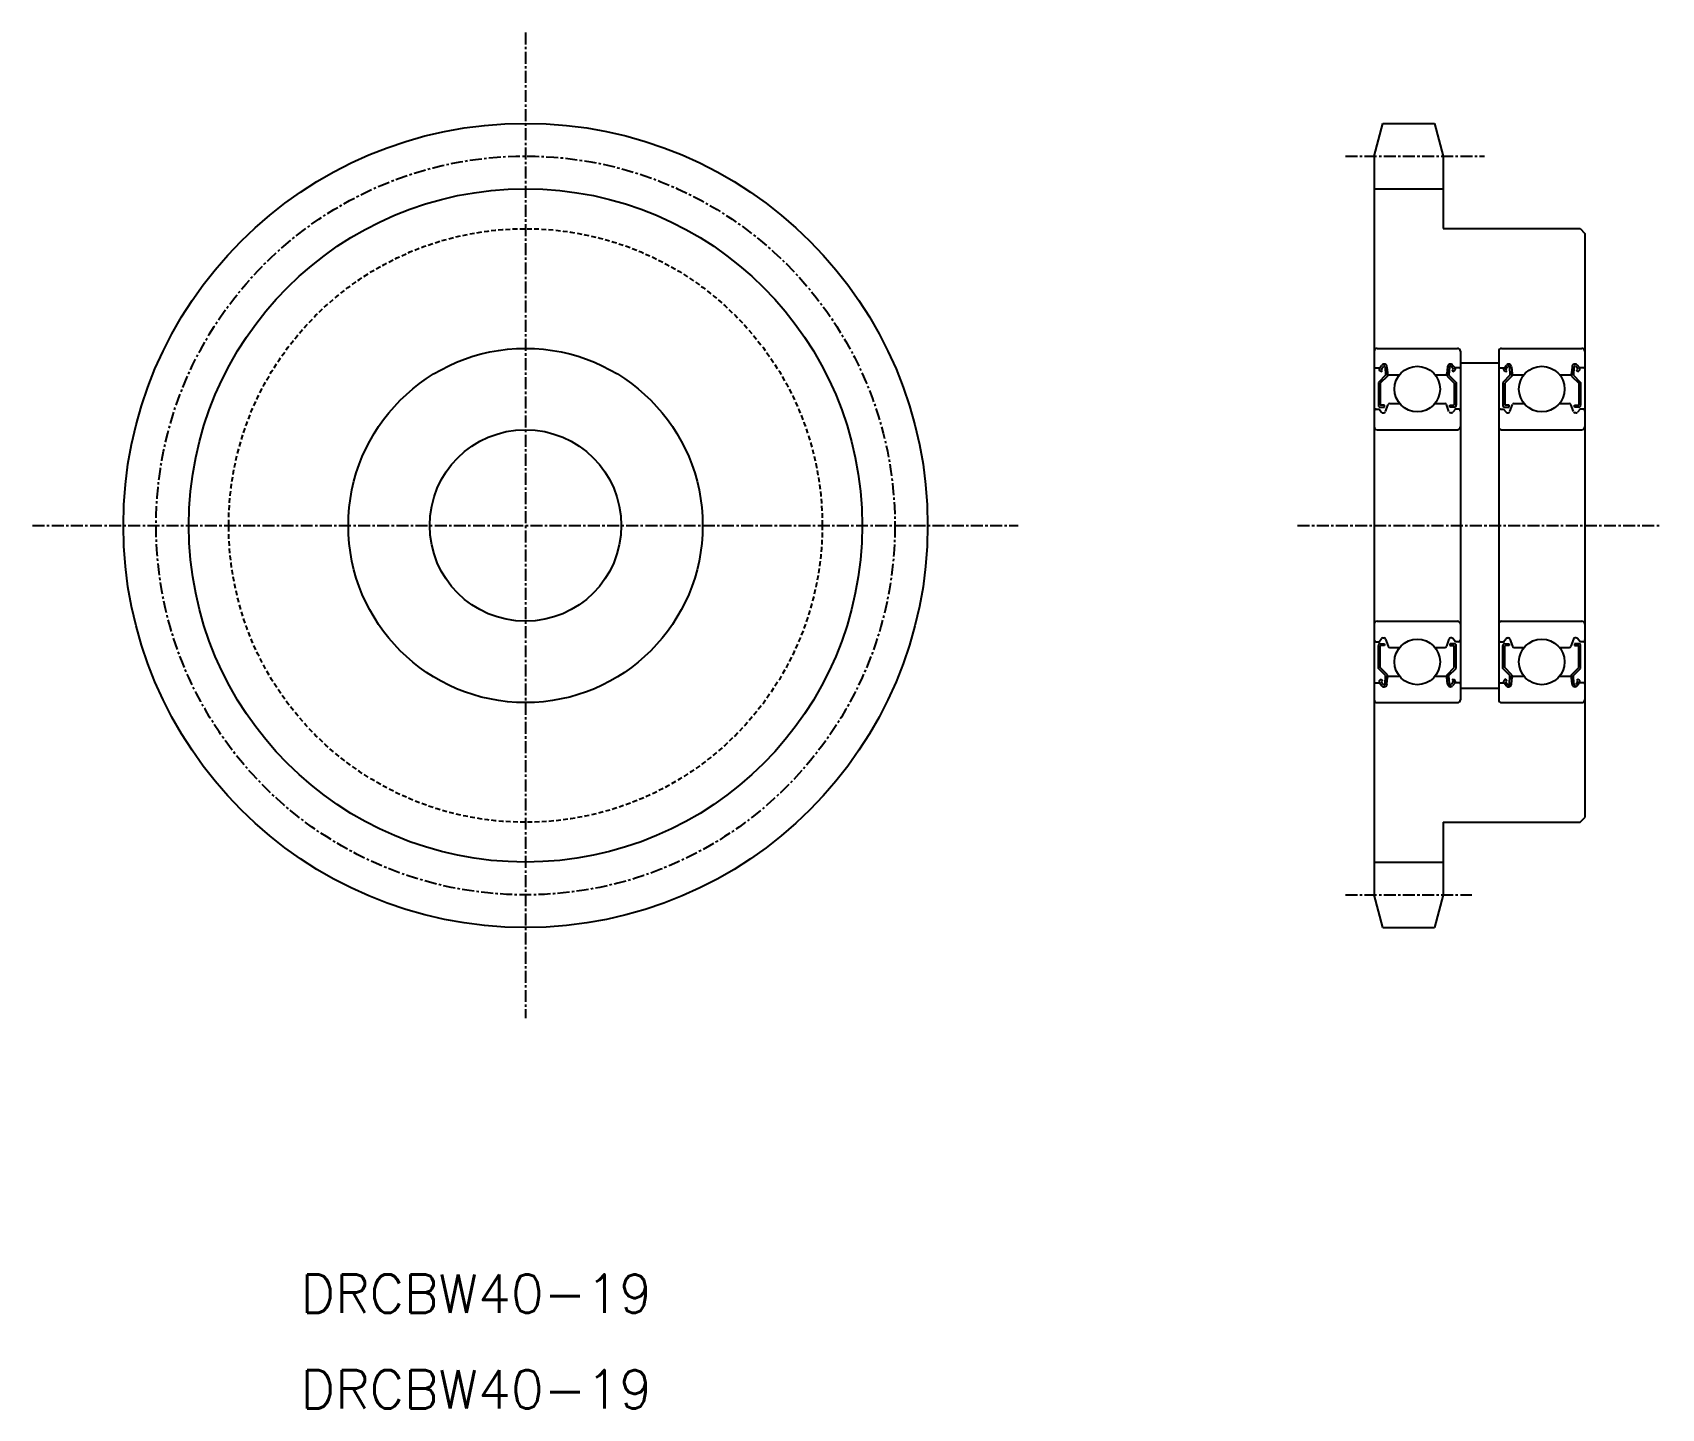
# Model space of a CAD drawing. Extents: x 0 to 170, y 0 to 144.
import ezdxf

# ---------------------------------------------------------------- set-up
doc = ezdxf.new("R2010")
doc.units = 0
doc.linetypes.add('CENTER', pattern=[2, 1.25, -0.25, 0.25, -0.25])
doc.linetypes.add('DASHED', pattern=[0.75, 0.5, -0.25])
doc.layers.get('0').update_dxf_attribs({"linetype": 'CONTINUOUS'})
doc.layers.add('CENTER', color=1, linetype='CENTER')
doc.styles.get("Standard").update_dxf_attribs({"font": 'txt', "bigfont": 'BIGFONT'})

msp = doc.modelspace()

# ---------------------------------------------------------------- linework, layer by layer
at = {"color": 7, "linetype": 'CONTINUOUS'}
for p, q in [((140.12, 130.8), (141.03, 134.22)), ((141.03, 134.22), (146.4, 134.22)), ((146.4, 134.22), (147.32, 130.8)), ((140.12, 130.8), (140.12, 53.64)), ((147.32, 130.8), (147.32, 123.22)), ((140.12, 127.38), (147.32, 127.38)), ((147.32, 123.22), (161.62, 123.22)), ((161.62, 123.22), (162.12, 122.72)), ((162.12, 122.72), (162.12, 61.72)), ((140.42, 110.72), (148.82, 110.72)), ((153.42, 110.72), (161.82, 110.72)), ((140.12, 110.42), (140.12, 74.02)), ((140.68, 108.67), (140.93, 108.97)), ((148.56, 108.67), (148.31, 108.97)), ((149.12, 110.42), (149.12, 74.02)), ((149.12, 109.22), (153.12, 109.22)), ((153.12, 110.42), (153.12, 74.02)), ((153.68, 108.67), (153.93, 108.97)), ((161.56, 108.67), (161.31, 108.97)), ((162.12, 110.42), (162.12, 74.02)), ((140.22, 108.67), (140.68, 108.67)), ((141.3, 107.91), (140.55, 107.16)), ((140.85, 108.26), (140.7, 108.39)), ((141.5, 107.82), (140.75, 107.07)), ((140.83, 108.55), (141.08, 108.84)), ((140.98, 108.42), (140.83, 108.55)), ((140.85, 108.26), (140.98, 108.42)), ((141.26, 108.78), (141.3, 107.91)), ((141.45, 108.8), (141.52, 108.07)), ((141.5, 108.29), (141.5, 107.82)), ((141.62, 107.97), (142.77, 107.97)), ((146.47, 107.97), (147.61, 107.97)), ((147.78, 108.8), (147.71, 108.07)), ((147.73, 108.29), (147.73, 107.82)), ((147.73, 107.82), (148.48, 107.07)), ((147.98, 108.78), (147.93, 107.91)), ((147.93, 107.91), (148.68, 107.16)), ((148.4, 108.55), (148.16, 108.84)), ((148.25, 108.42), (148.4, 108.55)), ((148.38, 108.26), (148.25, 108.42)), ((148.38, 108.26), (148.53, 108.39)), ((149.02, 108.67), (148.56, 108.67)), ((153.22, 108.67), (153.68, 108.67)), ((154.3, 107.91), (153.55, 107.16)), ((153.85, 108.26), (153.7, 108.39)), ((154.5, 107.82), (153.75, 107.07)), ((153.83, 108.55), (154.08, 108.84)), ((153.98, 108.42), (153.83, 108.55)), ((153.85, 108.26), (153.98, 108.42)), ((154.26, 108.78), (154.3, 107.91)), ((154.45, 108.8), (154.52, 108.07)), ((154.5, 108.29), (154.5, 107.82)), ((154.62, 107.97), (155.77, 107.97)), ((159.47, 107.97), (160.61, 107.97)), ((160.78, 108.8), (160.71, 108.07)), ((160.73, 108.29), (160.73, 107.82)), ((160.73, 107.82), (161.48, 107.07)), ((160.98, 108.78), (160.93, 107.91)), ((160.93, 107.91), (161.68, 107.16)), ((161.4, 108.55), (161.16, 108.84)), ((161.25, 108.42), (161.4, 108.55)), ((161.38, 108.26), (161.25, 108.42)), ((161.38, 108.26), (161.53, 108.39)), ((162.02, 108.67), (161.56, 108.67)), ((140.55, 107.16), (140.55, 104.77)), ((140.75, 107.07), (140.75, 104.77)), ((148.48, 107.07), (148.48, 104.77)), ((148.68, 107.16), (148.68, 104.77)), ((153.55, 107.16), (153.55, 104.77)), ((153.75, 107.07), (153.75, 104.77)), ((161.48, 107.07), (161.48, 104.77)), ((161.68, 107.16), (161.68, 104.77)), ((140.32, 104.37), (140.62, 104.37)), ((140.62, 104.37), (140.89, 104.05)), ((141.2, 104.77), (140.75, 104.77)), ((140.75, 104.57), (141.2, 104.57)), ((141.04, 103.97), (141.11, 103.97)), ((141.2, 104.57), (141.2, 104.77)), ((141.3, 104.11), (141.57, 104.84)), ((141.75, 104.97), (142.77, 104.97)), ((146.47, 104.97), (147.48, 104.97)), ((147.93, 104.11), (147.67, 104.84)), ((148.03, 104.77), (148.48, 104.77)), ((148.03, 104.57), (148.03, 104.77)), ((148.48, 104.57), (148.03, 104.57)), ((148.19, 103.97), (148.12, 103.97)), ((148.62, 104.37), (148.34, 104.05)), ((148.92, 104.37), (148.62, 104.37)), ((153.32, 104.37), (153.62, 104.37)), ((153.62, 104.37), (153.89, 104.05)), ((154.2, 104.77), (153.75, 104.77)), ((153.75, 104.57), (154.2, 104.57)), ((154.04, 103.97), (154.11, 103.97)), ((154.2, 104.57), (154.2, 104.77)), ((154.3, 104.11), (154.57, 104.84)), ((154.75, 104.97), (155.77, 104.97)), ((159.47, 104.97), (160.48, 104.97)), ((160.93, 104.11), (160.67, 104.84)), ((161.03, 104.77), (161.48, 104.77)), ((161.03, 104.57), (161.03, 104.77)), ((161.48, 104.57), (161.03, 104.57)), ((161.19, 103.97), (161.12, 103.97)), ((161.62, 104.37), (161.34, 104.05)), ((161.92, 104.37), (161.62, 104.37)), ((140.42, 102.22), (148.82, 102.22)), ((153.42, 102.22), (161.82, 102.22)), ((140.42, 82.22), (148.82, 82.22)), ((153.42, 82.22), (161.82, 82.22)), ((140.32, 80.07), (140.62, 80.07)), ((140.62, 80.07), (140.89, 80.4)), ((141.04, 80.47), (141.11, 80.47)), ((141.3, 80.34), (141.57, 79.61)), ((147.93, 80.34), (147.67, 79.61)), ((148.19, 80.47), (148.12, 80.47)), ((148.62, 80.07), (148.34, 80.4)), ((148.92, 80.07), (148.62, 80.07)), ((153.32, 80.07), (153.62, 80.07)), ((153.62, 80.07), (153.89, 80.4)), ((154.04, 80.47), (154.11, 80.47)), ((154.3, 80.34), (154.57, 79.61)), ((160.93, 80.34), (160.67, 79.61)), ((161.19, 80.47), (161.12, 80.47)), ((161.62, 80.07), (161.34, 80.4)), ((161.92, 80.07), (161.62, 80.07)), ((140.55, 77.29), (140.55, 79.67)), ((140.75, 79.87), (141.2, 79.87)), ((140.75, 77.37), (140.75, 79.67)), ((141.2, 79.67), (140.75, 79.67)), ((141.2, 79.87), (141.2, 79.67)), ((141.75, 79.47), (142.77, 79.47)), ((142.01, 79.47), (142.01, 79.47)), ((142.26, 79.47), (142.26, 79.47)), ((146.47, 79.47), (147.48, 79.47)), ((148.48, 79.87), (148.03, 79.87)), ((148.03, 79.87), (148.03, 79.67)), ((148.03, 79.67), (148.48, 79.67)), ((148.48, 77.37), (148.48, 79.67)), ((148.68, 77.29), (148.68, 79.67)), ((153.55, 77.29), (153.55, 79.67)), ((153.75, 79.87), (154.2, 79.87)), ((153.75, 77.37), (153.75, 79.67)), ((154.2, 79.67), (153.75, 79.67)), ((154.2, 79.87), (154.2, 79.67)), ((154.75, 79.47), (155.77, 79.47)), ((155.01, 79.47), (155.01, 79.47)), ((155.26, 79.47), (155.26, 79.47)), ((159.47, 79.47), (160.48, 79.47)), ((161.48, 79.87), (161.03, 79.87)), ((161.03, 79.87), (161.03, 79.67)), ((161.03, 79.67), (161.48, 79.67)), ((161.48, 77.37), (161.48, 79.67)), ((161.68, 77.29), (161.68, 79.67)), ((141.3, 76.54), (140.55, 77.29)), ((141.5, 76.62), (140.75, 77.37)), ((141.5, 76.15), (141.5, 76.62)), ((147.73, 76.62), (148.48, 77.37)), ((147.73, 76.15), (147.73, 76.62)), ((147.93, 76.54), (148.68, 77.29)), ((154.3, 76.54), (153.55, 77.29)), ((154.5, 76.62), (153.75, 77.37)), ((154.5, 76.15), (154.5, 76.62)), ((160.73, 76.62), (161.48, 77.37)), ((160.73, 76.15), (160.73, 76.62)), ((160.93, 76.54), (161.68, 77.29)), ((140.22, 75.77), (140.68, 75.77)), ((140.68, 75.77), (140.93, 75.48)), ((140.85, 76.18), (140.7, 76.06)), ((140.98, 76.03), (140.83, 75.9)), ((140.83, 75.9), (141.08, 75.6)), ((140.85, 76.18), (140.98, 76.03)), ((141.26, 75.66), (141.3, 76.54)), ((141.45, 75.64), (141.52, 76.38)), ((141.62, 76.47), (142.77, 76.47)), ((146.47, 76.47), (147.61, 76.47)), ((147.78, 75.65), (147.71, 76.38)), ((147.98, 75.67), (147.93, 76.54)), ((148.4, 75.9), (148.16, 75.61)), ((148.38, 76.18), (148.25, 76.03)), ((148.25, 76.03), (148.4, 75.9)), ((148.56, 75.77), (148.31, 75.48)), ((148.38, 76.18), (148.53, 76.06)), ((149.02, 75.77), (148.56, 75.77)), ((149.12, 75.22), (153.12, 75.22)), ((153.22, 75.77), (153.68, 75.77)), ((153.68, 75.77), (153.93, 75.48)), ((153.85, 76.18), (153.7, 76.06)), ((153.98, 76.03), (153.83, 75.9)), ((153.83, 75.9), (154.08, 75.6)), ((153.85, 76.18), (153.98, 76.03)), ((154.26, 75.66), (154.3, 76.54)), ((154.45, 75.64), (154.52, 76.38)), ((154.62, 76.47), (155.77, 76.47)), ((159.47, 76.47), (160.61, 76.47)), ((160.78, 75.65), (160.71, 76.38)), ((160.98, 75.67), (160.93, 76.54)), ((161.4, 75.9), (161.16, 75.61)), ((161.38, 76.18), (161.25, 76.03)), ((161.25, 76.03), (161.4, 75.9)), ((161.56, 75.77), (161.31, 75.48)), ((161.38, 76.18), (161.53, 76.06)), ((162.02, 75.77), (161.56, 75.77)), ((140.42, 73.72), (148.82, 73.72)), ((153.42, 73.72), (161.82, 73.72)), ((161.62, 61.22), (162.12, 61.72)), ((147.32, 61.22), (147.32, 53.64)), ((147.32, 61.22), (161.62, 61.22)), ((140.12, 57.06), (147.32, 57.06)), ((141.03, 50.22), (140.12, 53.64)), ((147.32, 53.64), (146.4, 50.22)), ((141.03, 50.22), (146.4, 50.22))]:
    msp.add_line(p, q, dxfattribs=at)
for centre, radius in [((51.48, 92.22), 42), ((51.48, 92.22), 18.5), ((144.62, 106.47), 2.38), ((157.62, 106.47), 2.38), ((51.48, 92.22), 10), ((144.62, 77.97), 2.38), ((157.62, 77.97), 2.38)]:
    msp.add_circle(centre, radius, dxfattribs=at)
at = {"color": 3, "linetype": 'CONTINUOUS'}
msp.add_circle((51.48, 92.22), 35.16, dxfattribs=at)
at = {"color": 3, "linetype": 'DASHED'}
msp.add_circle((51.48, 92.22), 31, dxfattribs=at)
at = {"color": 7, "linetype": 'CONTINUOUS'}
for centre, radius, start, end in [((140.42, 110.42), 0.3, 90, 180), ((148.82, 110.42), 0.3, 0, 90), ((153.42, 110.42), 0.3, 90, 180), ((161.82, 110.42), 0.3, 0, 90), ((141.16, 108.78), 0.3, 4.9967, 140.001), ((141.16, 108.78), 0.1, 2.8199, 140.0012), ((148.08, 108.77), 0.303, 40.0459, 175.0792), ((148.08, 108.77), 0.103, 39.874, 175.0048), ((154.16, 108.78), 0.3, 4.9967, 140.001), ((154.16, 108.78), 0.1, 2.8199, 140.0012), ((161.08, 108.77), 0.303, 40.0459, 175.0792), ((161.08, 108.77), 0.103, 39.874, 175.0048), ((140.22, 108.77), 0.1, 180, 270), ((140.83, 108.55), 0.2, 140.001, 230.0801), ((141.62, 108.07), 0.1, 184.9967, 269.9995), ((147.61, 108.07), 0.1, 269.9995, 354.8557), ((148.4, 108.55), 0.2, 309.9138, 40.1318), ((149.02, 108.77), 0.1, 269.9995, 359.9913), ((153.22, 108.77), 0.1, 180, 270), ((153.83, 108.55), 0.2, 140.001, 230.0801), ((154.62, 108.07), 0.1, 184.9967, 269.9995), ((160.61, 108.07), 0.1, 269.9995, 354.8557), ((161.4, 108.55), 0.2, 309.9138, 40.1318), ((162.02, 108.77), 0.1, 269.9995, 359.9913), ((140.32, 104.17), 0.2, 90, 180), ((140.75, 104.77), 0.2, 180, 270), ((141.04, 104.17), 0.2, 219.9921, 270), ((141.11, 104.17), 0.2, 270, 339.9919), ((141.75, 104.77), 0.2, 90, 159.9919), ((147.48, 104.77), 0.2, 19.8845, 90.0002), ((148.12, 104.17), 0.2, 199.8883, 269.9998), ((148.19, 104.17), 0.2, 269.9998, 319.8616), ((148.48, 104.77), 0.2, 269.9998, 359.9956), ((148.92, 104.17), 0.2, 359.9956, 90.0002), ((153.32, 104.17), 0.2, 90, 180), ((153.75, 104.77), 0.2, 180, 270), ((154.04, 104.17), 0.2, 219.9921, 270), ((154.11, 104.17), 0.2, 270, 339.9919), ((154.75, 104.77), 0.2, 90, 159.9919), ((160.48, 104.77), 0.2, 19.8845, 90.0002), ((161.12, 104.17), 0.2, 199.8883, 269.9998), ((161.19, 104.17), 0.2, 269.9998, 319.8616), ((161.48, 104.77), 0.2, 269.9998, 359.9956), ((161.92, 104.17), 0.2, 359.9956, 90.0002), ((140.42, 102.52), 0.3, 180, 270), ((148.82, 102.52), 0.3, 270, 0), ((153.42, 102.52), 0.3, 180, 270), ((161.82, 102.52), 0.3, 270, 0), ((140.42, 81.92), 0.3, 90, 180), ((148.82, 81.92), 0.3, 0, 90), ((153.42, 81.92), 0.3, 90, 180), ((161.82, 81.92), 0.3, 0, 90), ((140.32, 80.27), 0.2, 180, 270), ((141.04, 80.27), 0.2, 90, 140.0079), ((141.11, 80.27), 0.2, 20.0081, 90), ((148.12, 80.27), 0.2, 90.0002, 160.1117), ((148.19, 80.27), 0.2, 40.1384, 90.0002), ((148.92, 80.27), 0.2, 269.9998, 0.0044), ((153.32, 80.27), 0.2, 180, 270), ((154.04, 80.27), 0.2, 90, 140.0079), ((154.11, 80.27), 0.2, 20.0081, 90), ((161.12, 80.27), 0.2, 90.0002, 160.1117), ((161.19, 80.27), 0.2, 40.1384, 90.0002), ((161.92, 80.27), 0.2, 269.9998, 0.0044), ((140.75, 79.67), 0.2, 90, 180), ((141.75, 79.67), 0.2, 200.0081, 270), ((147.48, 79.67), 0.2, 269.9998, 340.1155), ((148.48, 79.67), 0.2, 0.0044, 90.0002), ((153.75, 79.67), 0.2, 90, 180), ((154.75, 79.67), 0.2, 200.0081, 270), ((160.48, 79.67), 0.2, 269.9998, 340.1155), ((161.48, 79.67), 0.2, 0.0044, 90.0002), ((140.22, 75.67), 0.1, 90, 180), ((140.83, 75.9), 0.2, 129.9199, 219.999), ((141.16, 75.67), 0.3, 219.999, 355.0033), ((141.16, 75.67), 0.1, 219.9988, 357.1801), ((141.62, 76.37), 0.1, 90.0005, 175.0033), ((147.61, 76.37), 0.1, 5.1443, 90.0005), ((148.08, 75.68), 0.303, 184.9208, 319.9541), ((148.08, 75.68), 0.103, 184.9952, 320.126), ((148.4, 75.9), 0.2, 319.8682, 50.0862), ((149.02, 75.67), 0.1, 0.0087, 90.0005), ((153.22, 75.67), 0.1, 90, 180), ((153.83, 75.9), 0.2, 129.9199, 219.999), ((154.16, 75.67), 0.3, 219.999, 355.0033), ((154.16, 75.67), 0.1, 219.9988, 357.1801), ((154.62, 76.37), 0.1, 90.0005, 175.0033), ((160.61, 76.37), 0.1, 5.1443, 90.0005), ((161.08, 75.68), 0.303, 184.9208, 319.9541), ((161.08, 75.68), 0.103, 184.9952, 320.126), ((161.4, 75.9), 0.2, 319.8682, 50.0862), ((162.02, 75.67), 0.1, 0.0087, 90.0005), ((140.42, 74.02), 0.3, 180, 270), ((148.82, 74.02), 0.3, 270, 0), ((153.42, 74.02), 0.3, 180, 270), ((161.82, 74.02), 0.3, 270, 0)]:
    msp.add_arc(centre, radius, start, end, dxfattribs=at)
at = {"layer": 'CENTER', "color": 1, "linetype": 'CENTER'}
for p, q in [((51.48, 143.7), (51.48, 40.75)), ((137.12, 130.8), (151.63, 130.8)), ((0, 92.22), (102.95, 92.22)), ((132.12, 92.22), (170.12, 92.22)), ((132.12, 92.22), (170.12, 92.22)), ((137.12, 53.64), (150.3, 53.64))]:
    msp.add_line(p, q, dxfattribs=at)
msp.add_circle((51.48, 92.22), 38.58, dxfattribs=at)

# ---------------------------------------------------------------- texts
at = {"color": 7, "linetype": 'CONTINUOUS'}
for p in [(28, 10), (28, 0)]:
    msp.add_text('DRCBW40-19', height=4, dxfattribs=at).set_placement(p)

doc.saveas('drawing.dxf')
